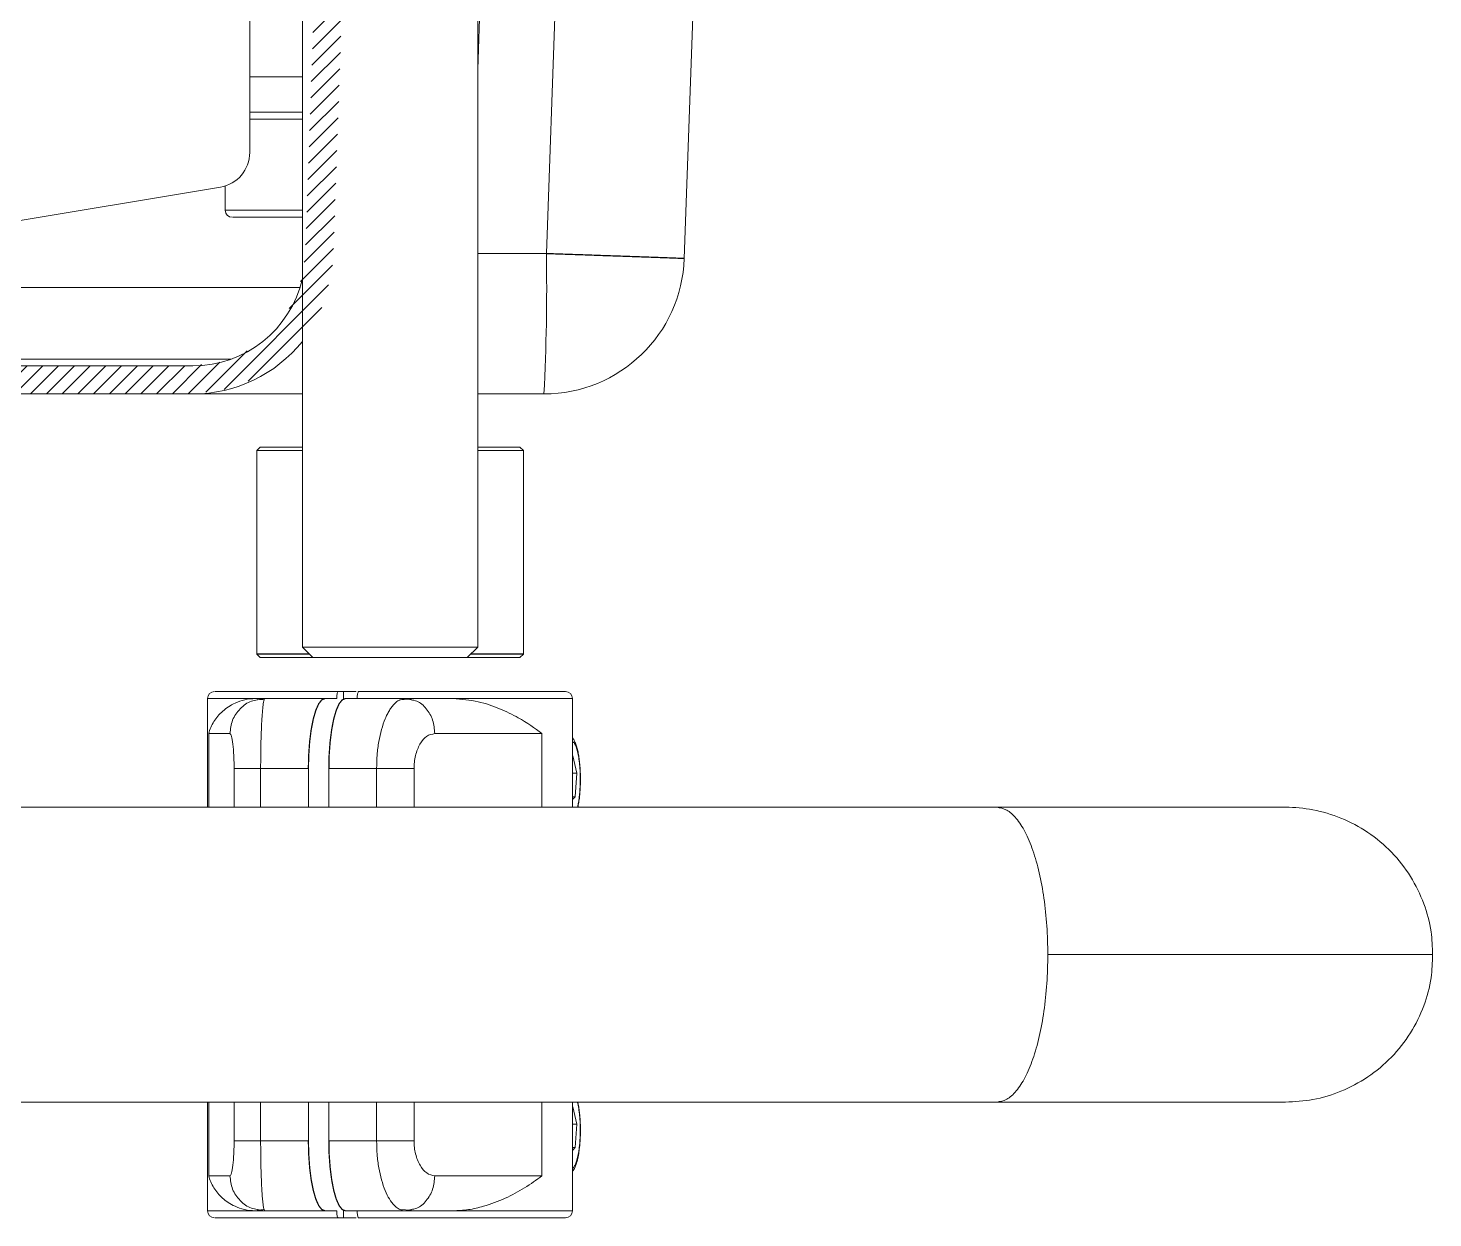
# Model space of a CAD drawing. Header units: millimetres. Extents: x -16985 to -606, y 2122 to 9380.
# Drawn here: x -2934.9 to -2734.7, y 6828.6 to 6998.1 of the extents above; entities that cross this region are included whole.
import ezdxf

# ---------------------------------------------------------------- set-up
doc = ezdxf.new("R2010")
doc.units = ezdxf.units.MM
doc.linetypes.add('K5LT32768', pattern=[0])
doc.linetypes.add('K5LT_THIN', pattern=[0])

msp = doc.modelspace()

# ---------------------------------------------------------------- hatches: boundary and pattern name
h = msp.add_hatch()
h.set_pattern_fill('ANSI31_ISO', style=0, pattern_type=0)
h.set_pattern_definition([(45, (0, 0), (-1.122532, 1.122532), [])])
h.paths.add_polyline_path([(-3025.68, 6954.1), (-3025.74, 6950.99), (-3026.13, 6950.22), (-3026.74, 6950.01), (-3050.83, 6950.01), (-3050.83, 6946.01), (-3026.74, 6946.01), (-3024.05, 6946.8), (-3022.21, 6948.9), (-3021.74, 6950.92), (-3021.69, 6954.03), (-3021.29, 6954.81), (-3020.69, 6955.01), (-2980.97, 6955.01), (-2980.18, 6954.63), (-2979.97, 6954.03), (-2979.91, 6950.92), (-2979.08, 6948.25), (-2976.94, 6946.44), (-2974.91, 6946.01), (-2911.38, 6946.01), (-2905.8, 6946.81), (-2900.65, 6949.13), (-2896.37, 6952.8), (-2893.27, 6957.52), (-2891.62, 6962.92), (-2891.39, 6965.31), (-2885.44, 7135.93), (-2886.13, 7138.65), (-2888.17, 7140.57), (-2890.26, 7141.11), (-2895.26, 7141.28), (-2895.4, 7137.28), (-2890.4, 7137.11), (-2889.63, 7136.7), (-2889.43, 7136.07), (-2895.39, 6965.45), (-2896.36, 6960.5), (-2898.82, 6956.1), (-2902.53, 6952.68), (-2907.12, 6950.59), (-2911.38, 6950.01), (-2974.91, 6950.01), (-2975.7, 6950.39), (-2975.91, 6950.99), (-2975.97, 6954.1), (-2976.8, 6956.77), (-2978.93, 6958.58), (-2980.97, 6959.01), (-3020.69, 6959.01), (-3023.37, 6958.23), (-3025.22, 6956.12)])

# ---------------------------------------------------------------- linework, layer by layer
at = {"color": 8, "linetype": 'K5LT32768', "lineweight": 15, "true_color": 0x808080}
for p, q in [((-2870.79, 6992.21), (-2865.8, 7135.25)), ((-2895.79, 6985.17), (-2903.29, 6985.17)), ((-2895.79, 6972.17), (-2906.79, 6972.17)), ((-2861, 6966.01), (-2870.79, 6966.01)), ((-2975.91, 6950.98), (-2905.91, 6950.98)), ((-2909.29, 6902.62), (-2902.47, 6902.62)), ((-2874.33, 6902.62), (-2857.29, 6902.62)), ((-2909.13, 6887.12), (-2909.13, 6897.62)), ((-2861.67, 6887.12), (-2861.67, 6897.62)), ((-2905.51, 6892.62), (-2905.51, 6887.12)), ((-2901.73, 6892.62), (-2901.73, 6887.12)), ((-2885.21, 6887.12), (-2885.21, 6892.62)), ((-2879.87, 6892.62), (-2879.87, 6887.12)), ((-2734.68, 6866.12), (-2789.55, 6866.12)), ((-2909.13, 6834.62), (-2909.13, 6845.12)), ((-2905.51, 6845.12), (-2905.51, 6839.62)), ((-2901.73, 6845.12), (-2901.73, 6839.62)), ((-2885.21, 6839.62), (-2885.21, 6845.12)), ((-2879.87, 6845.12), (-2879.87, 6839.62)), ((-2861.67, 6834.62), (-2861.67, 6845.12)), ((-2902.47, 6829.62), (-2909.29, 6829.62)), ((-2857.29, 6829.62), (-2874.33, 6829.62))]:
    msp.add_line(p, q, dxfattribs=at)
at = {"color": 7, "linetype": 'K5LT_THIN', "lineweight": 18}
for p, q in [((-2855.11, 7134.88), (-2861, 6966.01)), ((-2841.36, 6965.31), (-2835.47, 7134.19)), ((-2895.79, 7054.69), (-2895.79, 6909.94)), ((-2870.79, 6909.94), (-2870.79, 7054.69)), ((-2903.29, 6980.41), (-2903.29, 7001.07)), ((-2903.29, 6991.17), (-2895.79, 6991.17)), ((-2903.29, 6986.17), (-2895.79, 6986.17)), ((-2896.48, 6986.17), (-2903.29, 6986.17)), ((-2895.79, 6986.17), (-2896.48, 6986.17)), ((-2907.47, 6975.47), (-2990.19, 6961.69)), ((-2906.79, 6975.64), (-2906.79, 6972.17)), ((-2896.48, 6971.17), (-2905.71, 6971.17)), ((-2895.79, 6971.17), (-2896.48, 6971.17)), ((-2981.79, 6961.15), (-2896.14, 6961.15)), ((-2911.38, 6950.01), (-2974.91, 6950.01)), ((-2911.38, 6946.01), (-2974.91, 6946.01)), ((-2911.38, 6946.01), (-2895.79, 6946.01)), ((-2870.79, 6946.01), (-2861.35, 6946.01)), ((-2901.79, 6938.44), (-2902.29, 6937.94)), ((-2902.29, 6937.94), (-2902.29, 6908.94)), ((-2895.79, 6937.94), (-2902.29, 6937.94)), ((-2895.79, 6938.44), (-2901.79, 6938.44)), ((-2864.79, 6938.44), (-2870.79, 6938.44)), ((-2864.29, 6937.94), (-2870.79, 6937.94)), ((-2864.29, 6937.94), (-2864.79, 6938.44)), ((-2864.29, 6908.94), (-2864.29, 6937.94)), ((-2902.29, 6908.94), (-2901.79, 6908.44)), ((-2895.79, 6909.94), (-2894.29, 6908.44)), ((-2895.79, 6909.94), (-2870.79, 6909.94)), ((-2872.29, 6908.44), (-2870.79, 6909.94)), ((-2864.79, 6908.44), (-2864.29, 6908.94)), ((-2901.79, 6908.44), (-2894.29, 6908.44)), ((-2894.29, 6908.44), (-2872.29, 6908.44)), ((-2872.29, 6908.44), (-2864.79, 6908.44)), ((-2890.66, 6903.62), (-2889.94, 6903.62)), ((-2889.94, 6903.62), (-2889.94, 6902.54)), ((-2889.94, 6903.62), (-2888.12, 6903.62)), ((-2909.29, 6902.62), (-2909.29, 6887.12)), ((-2901.13, 6902.62), (-2902.47, 6902.62)), ((-2901.2, 6902.44), (-2902.25, 6902.49)), ((-2902.18, 6902.41), (-2901.13, 6902.62)), ((-2892.56, 6902.62), (-2901.13, 6902.62)), ((-2892.56, 6902.62), (-2890.89, 6902.62)), ((-2881.07, 6902.62), (-2889.64, 6902.62)), ((-2880.21, 6902.52), (-2881.9, 6902.43)), ((-2881.82, 6902.41), (-2881.07, 6902.62)), ((-2880.3, 6902.43), (-2881.07, 6902.62)), ((-2881.07, 6902.62), (-2874.33, 6902.62)), ((-2857.29, 6887.12), (-2857.29, 6902.62)), ((-2909.13, 6897.62), (-2906.1, 6897.62)), ((-2861.67, 6897.62), (-2876.91, 6897.62)), ((-2857.29, 6894.42), (-2857.26, 6894.45)), ((-2857.26, 6894.45), (-2856.69, 6891.97)), ((-2905.51, 6892.62), (-2901.73, 6892.62)), ((-2901.73, 6892.62), (-2894.93, 6892.62)), ((-2894.93, 6887.12), (-2894.93, 6892.62)), ((-2885.21, 6892.62), (-2892.01, 6892.62)), ((-2892.01, 6892.62), (-2892.01, 6887.12)), ((-2879.87, 6892.62), (-2885.21, 6892.62)), ((-2857.29, 6891.97), (-2856.69, 6891.97)), ((-2856.69, 6891.97), (-2856.91, 6888.63)), ((-2796.84, 6887.12), (-2962.27, 6887.12)), ((-2856.91, 6888.63), (-2857.29, 6888.23)), ((-2856.91, 6888.63), (-2857.29, 6888.63)), ((-2755.68, 6887.12), (-2796.84, 6887.12)), ((-2962.27, 6845.12), (-2796.84, 6845.12)), ((-2909.29, 6845.12), (-2909.29, 6829.62)), ((-2894.93, 6839.62), (-2894.93, 6845.12)), ((-2892.01, 6845.12), (-2892.01, 6839.62)), ((-2857.29, 6829.62), (-2857.29, 6845.12)), ((-2796.84, 6845.12), (-2755.68, 6845.12)), ((-2857.29, 6844.42), (-2857.26, 6844.45)), ((-2857.26, 6844.45), (-2856.69, 6841.97)), ((-2857.29, 6841.97), (-2856.69, 6841.97)), ((-2856.69, 6841.97), (-2856.91, 6838.63)), ((-2905.51, 6839.62), (-2901.73, 6839.62)), ((-2901.73, 6839.62), (-2894.93, 6839.62)), ((-2885.21, 6839.62), (-2892.01, 6839.62)), ((-2879.87, 6839.62), (-2885.21, 6839.62)), ((-2856.91, 6838.63), (-2857.29, 6838.23)), ((-2856.91, 6838.63), (-2857.29, 6838.63)), ((-2906.1, 6834.62), (-2909.13, 6834.62)), ((-2876.91, 6834.62), (-2861.67, 6834.62)), ((-2901.13, 6829.62), (-2902.47, 6829.62)), ((-2902.25, 6829.74), (-2901.2, 6829.8)), ((-2902.18, 6829.83), (-2901.13, 6829.62)), ((-2901.24, 6829.82), (-2901.13, 6829.62)), ((-2901.13, 6829.62), (-2892.56, 6829.62)), ((-2890.89, 6829.62), (-2892.56, 6829.62)), ((-2889.94, 6829.7), (-2889.94, 6828.62)), ((-2889.64, 6829.62), (-2881.07, 6829.62)), ((-2881.9, 6829.8), (-2880.21, 6829.71)), ((-2880.3, 6829.8), (-2881.07, 6829.62)), ((-2881.07, 6829.62), (-2874.33, 6829.62)), ((-2889.94, 6828.62), (-2890.66, 6828.62)), ((-2888.13, 6828.62), (-2889.94, 6828.62))]:
    msp.add_line(p, q, dxfattribs=at)
at = {"color": 7, "linetype": 'K5LT_THIN', "const_width": 0.18}
for points in [[(-2841.36, 6965.31), (-2841.56, 6965.32), (-2842.16, 6965.34), (-2843.13, 6965.38), (-2844.47, 6965.43), (-2846.14, 6965.49), (-2848.12, 6965.56), (-2850.36, 6965.64), (-2852.82, 6965.72), (-2855.45, 6965.82), (-2858.19, 6965.91), (-2861, 6966.01)], [(-2902.29, 6908.94), (-2902.12, 6908.94), (-2901.59, 6908.94), (-2900.73, 6908.94), (-2899.54, 6908.94), (-2898.04, 6908.94), (-2896.28, 6908.94), (-2894.79, 6908.94)], [(-2871.79, 6908.94), (-2870.34, 6908.94), (-2868.57, 6908.94), (-2867.07, 6908.94), (-2865.87, 6908.94), (-2865, 6908.94), (-2864.47, 6908.94), (-2864.29, 6908.94)], [(-2894.93, 6892.62), (-2894.88, 6894.57), (-2894.75, 6896.44), (-2894.53, 6898.17), (-2894.23, 6899.69), (-2893.87, 6900.93), (-2893.46, 6901.86), (-2893.02, 6902.42), (-2892.56, 6902.62)], [(-2889.64, 6902.62), (-2890.11, 6902.42), (-2890.55, 6901.86), (-2890.96, 6900.93), (-2891.32, 6899.69), (-2891.61, 6898.17), (-2891.83, 6896.44), (-2891.97, 6894.57), (-2892.01, 6892.62)], [(-2892.56, 6829.62), (-2893.02, 6829.81), (-2893.46, 6830.38), (-2893.87, 6831.3), (-2894.23, 6832.55), (-2894.53, 6834.06), (-2894.75, 6835.79), (-2894.88, 6837.67), (-2894.93, 6839.62)], [(-2892.01, 6839.62), (-2891.97, 6837.67), (-2891.83, 6835.79), (-2891.61, 6834.06), (-2891.32, 6832.55), (-2890.96, 6831.3), (-2890.55, 6830.38), (-2890.11, 6829.81), (-2889.64, 6829.62)]]:
    msp.add_lwpolyline(points, dxfattribs=at)
at = {"color": 7, "linetype": 'K5LT_THIN', "lineweight": 18}
for centre, radius, start, end in [((-2908.29, 6980.41), 5, 279.4623, 0), ((-2905.79, 6972.17), 1, 180, 270), ((-3174.91, 6961.49), 313.94, 357.1745, 0.8258), ((-2861.35, 6966.01), 20, 270, 358), ((-2911.38, 6966.01), 16, 270, 347.0024), ((-2911.38, 6966.01), 20, 270, 321.2151), ((-2908.29, 6902.62), 1, 90, 180), ((-2858.29, 6902.62), 1, 0, 90), ((-2908.29, 6829.62), 1, 180, 270), ((-2858.29, 6829.62), 1, 270, 0)]:
    msp.add_arc(centre, radius, start, end, dxfattribs=at)
for points, knots in [([(-2890.66, 6903.62), (-2892.04, 6903.62), (-2894.89, 6903.62), (-2898.81, 6903.62), (-2902.32, 6903.62), (-2905.18, 6903.62), (-2907.15, 6903.62), (-2908.2, 6903.62), (-2908.2, 6903.62), (-2908.2, 6903.62)], [0, 0, 0, 0, 0.139162, 0.286015, 0.438484, 0.593923, 0.749362, 0.90183, 1, 1, 1, 1]), ([(-2890.89, 6902.62), (-2890.89, 6902.73), (-2890.88, 6902.95), (-2890.84, 6903.25), (-2890.78, 6903.48), (-2890.72, 6903.6), (-2890.67, 6903.61), (-2890.66, 6903.62)], [0, 0, 0, 0, 0.214236, 0.428467, 0.642855, 0.857585, 1, 1, 1, 1]), ([(-2887.74, 6903.62), (-2887.77, 6903.61), (-2887.82, 6903.58), (-2887.89, 6903.41), (-2887.95, 6903.16), (-2887.97, 6902.88), (-2887.98, 6902.69), (-2887.98, 6902.62)], [0, 0, 0, 0, 0.215165, 0.430337, 0.645323, 0.859952, 1, 1, 1, 1]), ([(-2887.74, 6903.62), (-2886.28, 6903.62), (-2883.27, 6903.62), (-2878.61, 6903.62), (-2873.96, 6903.62), (-2869.58, 6903.62), (-2865.72, 6903.62), (-2862.61, 6903.62), (-2860.32, 6903.62), (-2858.91, 6903.62), (-2858.26, 6903.62), (-2858.36, 6903.62), (-2858.39, 6903.62)], [0, 0, 0, 0, 0.101158, 0.207907, 0.318737, 0.431727, 0.544717, 0.655547, 0.762296, 0.863454, 0.964612, 1, 1, 1, 1]), ([(-2902.47, 6902.62), (-2903, 6902.58), (-2904.06, 6902.5), (-2905.68, 6901.89), (-2907.24, 6900.85), (-2908.5, 6899.33), (-2908.99, 6898.2), (-2909.13, 6897.62), (-2909.13, 6897.62)], [0, 0, 0, 0, 0.139328, 0.282107, 0.511558, 0.747217, 0.99813, 1, 1, 1, 1]), ([(-2901.13, 6902.62), (-2901.16, 6902.61), (-2901.2, 6902.59), (-2901.23, 6902.46), (-2901.24, 6902.43)], [0, 0, 0, 0, 0.777389, 1, 1, 1, 1]), ([(-2861.67, 6897.62), (-2861.67, 6897.62), (-2862.64, 6898.39), (-2864.5, 6899.67), (-2867.63, 6901.2), (-2870.72, 6902.31), (-2873.11, 6902.51), (-2874.33, 6902.62)], [0, 0, 0, 0, 0.001871, 0.3333, 0.548963, 0.769634, 1, 1, 1, 1]), ([(-2906.1, 6897.62), (-2906.02, 6897.54), (-2905.87, 6897.39), (-2905.67, 6896.22), (-2905.57, 6894.82), (-2905.52, 6893.57), (-2905.52, 6892.93), (-2905.51, 6892.62)], [0, 0, 0, 0, 0.260448, 0.516059, 0.762984, 0.88262, 1, 1, 1, 1]), ([(-2876.91, 6897.62), (-2877.31, 6897.54), (-2878.09, 6897.39), (-2879.07, 6896.21), (-2879.61, 6894.82), (-2879.84, 6893.57), (-2879.86, 6892.93), (-2879.87, 6892.62)], [0, 0, 0, 0, 0.263449, 0.518096, 0.762554, 0.882462, 1, 1, 1, 1]), ([(-2856.15, 6891.12), (-2856.16, 6891.59), (-2856.17, 6892.25), (-2856.24, 6893.16), (-2856.32, 6893.89), (-2856.43, 6894.66), (-2856.58, 6895.36), (-2856.76, 6895.99), (-2857, 6896.53), (-2857.15, 6896.86), (-2857.29, 6897), (-2857.29, 6897)], [0, 0, 0, 0, 0.189389, 0.263117, 0.383108, 0.502426, 0.625688, 0.749234, 0.872768, 0.99779, 1, 1, 1, 1]), ([(-2856.26, 6888.9), (-2856.25, 6889.03), (-2856.21, 6889.42), (-2856.17, 6890.17), (-2856.16, 6890.78), (-2856.15, 6891.12)], [0, 0, 0, 0, 0.190399, 0.556979, 1, 1, 1, 1]), ([(-2856.54, 6887.12), (-2856.49, 6887.34), (-2856.39, 6887.8), (-2856.31, 6888.41), (-2856.27, 6888.8), (-2856.26, 6888.9)], [0, 0, 0, 0, 0.409544, 0.856093, 1, 1, 1, 1]), ([(-2734.72, 6866.12), (-2734.75, 6867.21), (-2734.82, 6869.68), (-2735.87, 6873.48), (-2737.76, 6877.35), (-2740.47, 6880.83), (-2743.86, 6883.65), (-2747.67, 6885.69), (-2751.67, 6886.86), (-2754.37, 6887.12), (-2755.67, 6887.12), (-2755.68, 6887.12)], [0, 0, 0, 0, 0.099565, 0.224558, 0.355519, 0.489192, 0.623035, 0.754639, 0.880846, 0.999784, 1, 1, 1, 1]), ([(-2755.68, 6845.12), (-2754.37, 6845.19), (-2751.68, 6845.33), (-2747.68, 6846.55), (-2743.87, 6848.58), (-2740.48, 6851.4), (-2737.77, 6854.87), (-2735.88, 6858.74), (-2734.82, 6862.54), (-2734.75, 6865.02), (-2734.72, 6866.12)], [0, 0, 0, 0, 0.118873, 0.245004, 0.376537, 0.510316, 0.643994, 0.77497, 0.899992, 1, 1, 1, 1]), ([(-2856.15, 6841.12), (-2856.16, 6841.59), (-2856.17, 6842.25), (-2856.24, 6843.17), (-2856.32, 6843.88), (-2856.42, 6844.58), (-2856.5, 6844.96), (-2856.54, 6845.12)], [0, 0, 0, 0, 0.323511, 0.449452, 0.654417, 0.858235, 1, 1, 1, 1]), ([(-2856.26, 6838.9), (-2856.25, 6839.03), (-2856.21, 6839.42), (-2856.17, 6840.17), (-2856.16, 6840.78), (-2856.15, 6841.12)], [0, 0, 0, 0, 0.190399, 0.556979, 1, 1, 1, 1]), ([(-2905.51, 6839.62), (-2905.52, 6839.3), (-2905.52, 6838.66), (-2905.56, 6837.42), (-2905.67, 6836.03), (-2905.87, 6834.85), (-2906.02, 6834.69), (-2906.1, 6834.62)], [0, 0, 0, 0, 0.117936, 0.237405, 0.481049, 0.735304, 1, 1, 1, 1]), ([(-2879.87, 6839.62), (-2879.86, 6839.3), (-2879.84, 6838.65), (-2879.6, 6837.4), (-2879.06, 6836.01), (-2878.08, 6834.85), (-2877.31, 6834.69), (-2876.91, 6834.62)], [0, 0, 0, 0, 0.119092, 0.23939, 0.484621, 0.738236, 1, 1, 1, 1]), ([(-2857.29, 6835.26), (-2857.26, 6835.29), (-2857.05, 6835.51), (-2856.85, 6836.02), (-2856.58, 6836.83), (-2856.41, 6837.72), (-2856.31, 6838.41), (-2856.27, 6838.8), (-2856.26, 6838.9)], [0, 0, 0, 0, 0.040424, 0.288997, 0.536813, 0.759398, 0.94136, 1, 1, 1, 1]), ([(-2909.13, 6834.62), (-2909.13, 6834.61), (-2908.99, 6834.03), (-2908.51, 6832.91), (-2907.25, 6831.39), (-2905.71, 6830.35), (-2904.07, 6829.74), (-2903.01, 6829.66), (-2902.47, 6829.62)], [0, 0, 0, 0, 0.00187, 0.252785, 0.482615, 0.717894, 0.857481, 1, 1, 1, 1]), ([(-2874.33, 6829.62), (-2873.59, 6829.66), (-2872.08, 6829.73), (-2869.54, 6830.34), (-2866.79, 6831.38), (-2864, 6832.9), (-2862.41, 6834.03), (-2861.67, 6834.61), (-2861.67, 6834.62)], [0, 0, 0, 0, 0.139328, 0.282107, 0.511558, 0.747217, 0.99813, 1, 1, 1, 1]), ([(-2890.66, 6828.62), (-2890.68, 6828.63), (-2890.74, 6828.65), (-2890.81, 6828.82), (-2890.86, 6829.08), (-2890.89, 6829.36), (-2890.89, 6829.54), (-2890.89, 6829.62)], [0, 0, 0, 0, 0.215165, 0.430337, 0.645323, 0.859952, 1, 1, 1, 1]), ([(-2887.98, 6829.62), (-2887.98, 6829.5), (-2887.97, 6829.28), (-2887.93, 6828.98), (-2887.87, 6828.75), (-2887.8, 6828.63), (-2887.76, 6828.62), (-2887.74, 6828.62)], [0, 0, 0, 0, 0.214221, 0.428437, 0.64281, 0.857525, 1, 1, 1, 1]), ([(-2881.07, 6829.62), (-2881.27, 6829.63), (-2881.52, 6829.64), (-2881.77, 6829.77), (-2881.83, 6829.8)], [0, 0, 0, 0, 0.774629, 1, 1, 1, 1]), ([(-2890.66, 6828.62), (-2892.04, 6828.62), (-2894.89, 6828.62), (-2898.81, 6828.62), (-2902.32, 6828.62), (-2905.18, 6828.62), (-2907.15, 6828.62), (-2908.2, 6828.62), (-2908.2, 6828.62), (-2908.2, 6828.62)], [0, 0, 0, 0, 0.139162, 0.286015, 0.438484, 0.593923, 0.749362, 0.90183, 1, 1, 1, 1]), ([(-2887.74, 6828.62), (-2886.28, 6828.62), (-2883.27, 6828.62), (-2878.61, 6828.62), (-2873.96, 6828.62), (-2869.58, 6828.62), (-2865.72, 6828.62), (-2862.61, 6828.62), (-2860.32, 6828.62), (-2858.92, 6828.62), (-2858.27, 6828.62), (-2858.36, 6828.62), (-2858.38, 6828.62)], [0, 0, 0, 0, 0.101944, 0.209521, 0.321212, 0.435079, 0.548946, 0.660637, 0.768214, 0.870158, 0.972102, 1, 1, 1, 1])]:
    msp.add_open_spline(points, degree=3, knots=knots, dxfattribs=at)
at = {"color": 8, "linetype": 'K5LT32768', "lineweight": 15, "true_color": 0x808080}
for points, knots in [([(-2906.1, 6897.62), (-2906.03, 6898.27), (-2905.88, 6899.59), (-2904.72, 6901.22), (-2903.4, 6902.23), (-2902.47, 6902.36), (-2902.18, 6902.41)], [0, 0, 0, 0, 0.290002, 0.580004, 0.870006, 1, 1, 1, 1]), ([(-2901.24, 6902.43), (-2901.26, 6902.38), (-2901.3, 6902.26), (-2901.37, 6901.81), (-2901.46, 6901), (-2901.56, 6899.74), (-2901.63, 6898.24), (-2901.69, 6896.49), (-2901.72, 6894.6), (-2901.73, 6893.27), (-2901.73, 6892.62)], [0, 0, 0, 0, 0.058253, 0.148989, 0.297714, 0.431775, 0.577051, 0.715525, 0.858985, 1, 1, 1, 1]), ([(-2885.21, 6892.62), (-2885.19, 6893.27), (-2885.16, 6894.6), (-2884.91, 6896.49), (-2884.52, 6898.24), (-2884.1, 6899.5), (-2883.7, 6900.36), (-2883.38, 6900.93), (-2883.03, 6901.45), (-2882.57, 6901.96), (-2882.16, 6902.33), (-2881.88, 6902.4), (-2881.82, 6902.41)], [0, 0, 0, 0, 0.141087, 0.284432, 0.422965, 0.568195, 0.633578, 0.702554, 0.775131, 0.851312, 0.96983, 1, 1, 1, 1]), ([(-2876.91, 6897.62), (-2876.98, 6898.27), (-2877.1, 6899.59), (-2878.07, 6901.22), (-2879.2, 6902.25), (-2880.02, 6902.39), (-2880.3, 6902.43)], [0, 0, 0, 0, 0.284478, 0.568955, 0.853433, 1, 1, 1, 1]), ([(-2857.29, 6896.47), (-2857.19, 6896.4), (-2856.92, 6896.24), (-2856.61, 6895.31), (-2856.4, 6894.21), (-2856.27, 6893.21), (-2856.2, 6892.12), (-2856.16, 6890.67), (-2856.24, 6889.65), (-2856.28, 6888.98)], [0, 0, 0, 0, 0.136058, 0.342935, 0.4543, 0.568029, 0.681758, 0.793123, 1, 1, 1, 1]), ([(-2856.28, 6888.98), (-2856.36, 6888.35), (-2856.44, 6887.65), (-2856.58, 6887.17), (-2856.6, 6887.12)], [0, 0, 0, 0, 0.897524, 1, 1, 1, 1]), ([(-2856.6, 6845.12), (-2856.59, 6845.09), (-2856.51, 6844.87), (-2856.4, 6844.19), (-2856.27, 6843.21), (-2856.2, 6842.12), (-2856.16, 6840.68), (-2856.24, 6839.65), (-2856.28, 6838.98)], [0, 0, 0, 0, 0.019387, 0.185591, 0.355321, 0.525051, 0.691255, 1, 1, 1, 1]), ([(-2901.73, 6839.62), (-2901.73, 6838.96), (-2901.72, 6837.63), (-2901.69, 6835.74), (-2901.63, 6833.99), (-2901.57, 6832.74), (-2901.51, 6831.87), (-2901.47, 6831.3), (-2901.41, 6830.78), (-2901.35, 6830.27), (-2901.29, 6829.9), (-2901.25, 6829.84), (-2901.24, 6829.82)], [0, 0, 0, 0, 0.141019, 0.284296, 0.422763, 0.567924, 0.633276, 0.702219, 0.774761, 0.850906, 0.969366, 1, 1, 1, 1]), ([(-2881.83, 6829.8), (-2881.94, 6829.85), (-2882.21, 6829.97), (-2882.75, 6830.43), (-2883.38, 6831.23), (-2884.01, 6832.49), (-2884.52, 6833.99), (-2884.91, 6835.74), (-2885.16, 6837.63), (-2885.19, 6838.96), (-2885.21, 6839.62)], [0, 0, 0, 0, 0.057806, 0.148584, 0.29738, 0.431504, 0.57685, 0.71539, 0.858918, 1, 1, 1, 1]), ([(-2856.28, 6838.98), (-2856.36, 6838.38), (-2856.49, 6837.44), (-2856.75, 6836.52), (-2856.99, 6836), (-2857.17, 6835.73), (-2857.28, 6835.7), (-2857.29, 6835.69)], [0, 0, 0, 0, 0.366831, 0.564303, 0.765965, 0.967627, 1, 1, 1, 1]), ([(-2906.1, 6834.62), (-2906.03, 6833.96), (-2905.88, 6832.65), (-2904.72, 6831.02), (-2903.4, 6830), (-2902.47, 6829.87), (-2902.18, 6829.83)], [0, 0, 0, 0, 0.289979, 0.579959, 0.869938, 1, 1, 1, 1]), ([(-2876.91, 6834.62), (-2876.98, 6833.96), (-2877.1, 6832.65), (-2878.07, 6831.01), (-2879.2, 6829.99), (-2880.02, 6829.85), (-2880.3, 6829.8)], [0, 0, 0, 0, 0.284481, 0.568962, 0.853443, 1, 1, 1, 1])]:
    msp.add_open_spline(points, degree=3, knots=knots, dxfattribs=at)
for points in [[(-2789.55, 6866.12), (-2789.58, 6867.49), (-2789.64, 6870.24), (-2790.07, 6874.2), (-2790.74, 6877.86), (-2791.65, 6881.06), (-2792.76, 6883.69), (-2794.03, 6885.63), (-2795.41, 6886.88), (-2796.36, 6887.04), (-2796.83, 6887.12)], [(-2796.83, 6845.12), (-2796.36, 6845.19), (-2795.41, 6845.35), (-2794.03, 6846.6), (-2792.76, 6848.54), (-2791.65, 6851.17), (-2790.74, 6854.37), (-2790.07, 6858.03), (-2789.64, 6861.99), (-2789.58, 6864.74), (-2789.55, 6866.12)]]:
    msp.add_open_spline(points, degree=3, dxfattribs=at)

doc.saveas('drawing.dxf')
